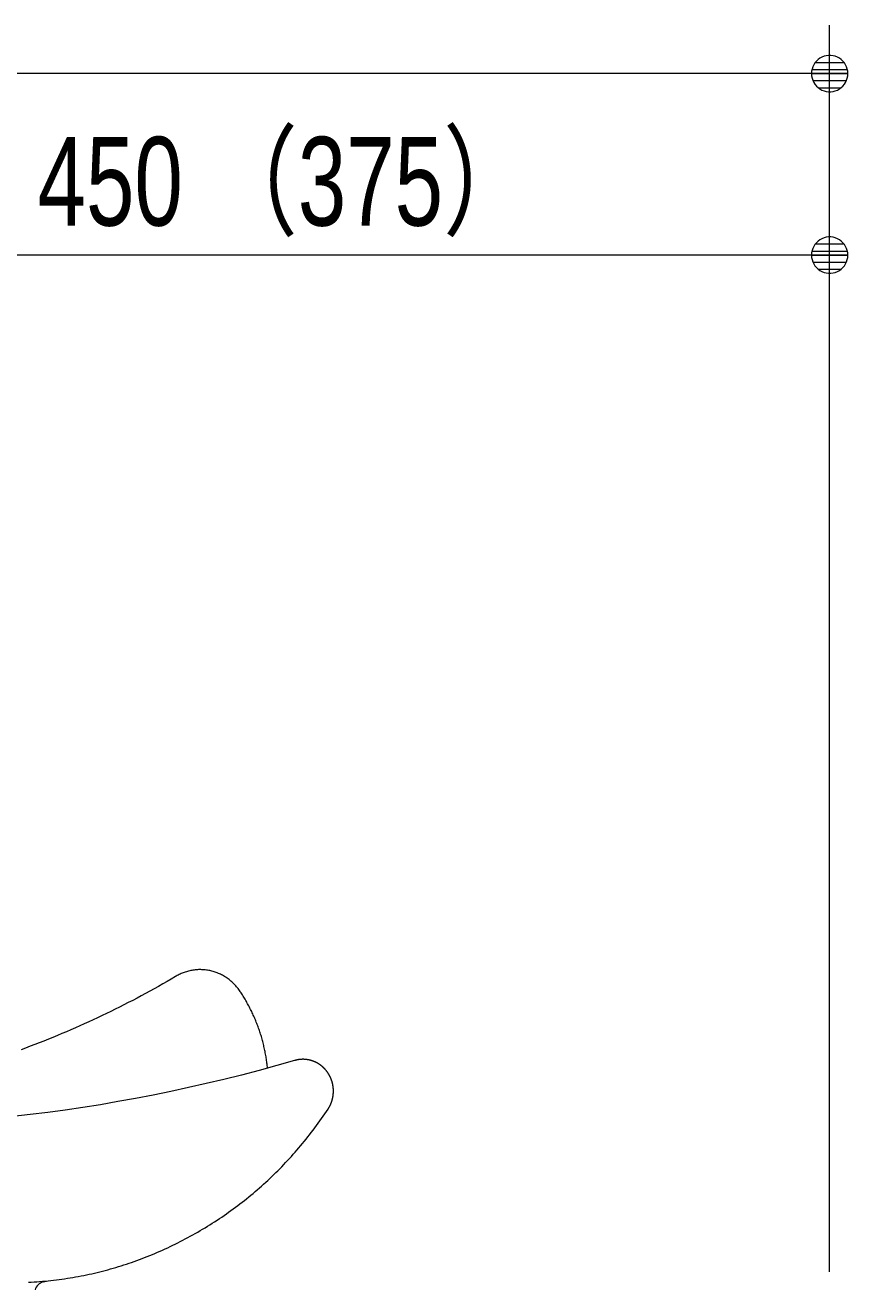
# Model space of a CAD drawing. Units: millimetres, scale not verified. Extents: x -6062 to 6062, y -3045 to 3045.
# Drawn here: x 605 to 945, y -1365 to -845 of the extents above; entities that cross this region are included whole.
import ezdxf
from ezdxf.enums import TextEntityAlignment as Align

# ---------------------------------------------------------------- set-up
doc = ezdxf.new("R2010")
doc.units = ezdxf.units.MM
doc.header["$LTSCALE"] = 20
for name, color, linetype, lineweight in [('0-3_0', 7, 'Continuous', 9), ('0-4_2寸法-1', 7, 'Continuous', 9), ('0-6_5ボウル・キャビネット', 7, 'Continuous', 9)]:
    doc.layers.add(name, color=color, linetype=linetype, lineweight=lineweight)
doc.styles.add('ＭＳ Ｐゴシック', font='')
doc.styles.get('ＭＳ Ｐゴシック').set_extended_font_data('MS PGothic')

# ---------------------------------------------------------------- blocks, each defined once
blk = doc.blocks.new('_Dot')
at = {"layer": '0-3_0'}
for p, q in [((-10, 0), (-20, 0)), ((9.78, 2), (-9.78, 2)), ((7.99, 6), (-7.99, 6)), ((9.16, -3.98), (-9.16, -3.98)), ((6, -7.98), (-6, -7.98))]:
    blk.add_line(p, q, dxfattribs=at)
for points in [[(10, 0), (9.92, 1.25), (9.69, 2.49), (9.3, 3.68), (8.76, 4.82), (8.09, 5.88), (7.29, 6.85), (6.37, 7.71), (5.36, 8.44), (4.26, 9.05), (3.09, 9.51), (1.87, 9.82), (0.63, 9.98), (-0.63, 9.98), (-1.87, 9.82), (-3.09, 9.51), (-4.26, 9.05), (-5.36, 8.44), (-6.37, 7.71), (-7.29, 6.85), (-8.09, 5.88), (-8.76, 4.82), (-9.3, 3.68), (-9.69, 2.49), (-9.92, 1.25), (-10, 0), (0, 0)], [(-10, 0), (-9.92, -1.25), (-9.69, -2.49), (-9.3, -3.68), (-8.76, -4.82), (-8.09, -5.88), (-7.29, -6.85), (-6.37, -7.71), (-5.36, -8.44), (-4.26, -9.05), (-3.09, -9.51), (-1.87, -9.82), (-0.63, -9.98), (0.63, -9.98), (1.87, -9.82), (3.09, -9.51), (4.26, -9.05), (5.36, -8.44), (6.37, -7.71), (7.29, -6.85), (8.09, -5.88), (8.76, -4.82), (9.3, -3.68), (9.69, -2.49), (9.92, -1.25), (10, 0), (0, 0)]]:
    blk.add_lwpolyline(points, close=True, dxfattribs=at)
blk = doc.blocks.new('グループ-25')
at = {"layer": '0-6_5ボウル・キャビネット'}
for points in [[(49203.4, -24715.6), (49194.4, -24718), (49185.4, -24720.6), (49176.5, -24723.4), (49167.7, -24726.5), (49159, -24729.7), (49150.3, -24733.2), (49141.7, -24736.8), (49133.2, -24740.7), (49124.7, -24744.8), (49116.4, -24749.1), (49108.2, -24753.5), (49100, -24758.2), (49095.1, -24761.1), (49060.2, -24781.6), (49025.2, -24801.9), (48990, -24822), (48954.8, -24842), (48919.5, -24861.7), (48884, -24881.3), (48848.5, -24900.7), (48812.9, -24919.9), (48777.2, -24938.9), (48741.4, -24957.7), (48705.5, -24976.3), (48669.5, -24994.8), (48633.5, -25013), (48597.3, -25031.1), (48561.1, -25048.9), (48524.8, -25066.6), (48488.4, -25084.1), (48451.9, -25101.4), (48415.3, -25118.5), (48378.6, -25135.4), (48341.9, -25152.1), (48305.1, -25168.6), (48268.2, -25184.9), (48231.2, -25201.1), (48194.1, -25217), (48157, -25232.7)], [(49545.7, -24792.4), (49538.3, -24786.5), (49530.8, -24780.8), (49523.1, -24775.3), (49515.4, -24770), (49507.5, -24764.9), (49499.5, -24759.9), (49491.4, -24755.2), (49483.2, -24750.6), (49474.9, -24746.3), (49466.5, -24742.1), (49458, -24738.2), (49449.4, -24734.5), (49440.8, -24730.9), (49432.1, -24727.6), (49423.3, -24724.5), (49414.4, -24721.6), (49405.5, -24718.9), (49396.5, -24716.4), (49387.5, -24714.2), (49378.4, -24712.1), (49369.3, -24710.3), (49360.1, -24708.7), (49350.9, -24707.3), (49341.7, -24706.2), (49332.4, -24705.3), (49323.2, -24704.5), (49313.9, -24704.1), (49304.6, -24703.8), (49295.3, -24703.8), (49286.1, -24703.9), (49276.8, -24704.3), (49267.5, -24705), (49258.3, -24705.8), (49249, -24706.9), (49239.8, -24708.2), (49230.7, -24709.7), (49221.5, -24711.5), (49212.4, -24713.4), (49203.4, -24715.6)], [(49755.1, -25118.1), (49751, -25108.4), (49746.8, -25098.7), (49742.5, -25089), (49738.2, -25079.4), (49733.8, -25069.8), (49729.3, -25060.3), (49724.7, -25050.7), (49720.1, -25041.3), (49715.4, -25031.8), (49710.6, -25022.4), (49705.8, -25013.1), (49700.9, -25003.8), (49695.9, -24994.5), (49690.9, -24985.2), (49685.7, -24976.1), (49680.5, -24966.9), (49675.3, -24957.8), (49670, -24948.7), (49664.6, -24939.7), (49659.1, -24930.7), (49653.6, -24921.8), (49648, -24912.9), (49642.3, -24904.1), (49636.5, -24895.3), (49630.7, -24886.6), (49628.6, -24883.4), (49623.2, -24875.5), (49617.6, -24867.8), (49611.9, -24860.2), (49605.9, -24852.7), (49599.9, -24845.4), (49593.6, -24838.2), (49587.2, -24831.1), (49580.7, -24824.3), (49574, -24817.6), (49567.1, -24811), (49560.1, -24804.6), (49553, -24798.4), (49545.7, -24792.4)], [(49855.6, -25517.7), (49854.5, -25507.1), (49853.3, -25496.6), (49852.1, -25486), (49850.8, -25475.5), (49849.4, -25464.9), (49847.9, -25454.4), (49846.3, -25443.9), (49844.7, -25433.4), (49843, -25422.9), (49841.2, -25412.4), (49839.3, -25402), (49837.4, -25391.5), (49835.3, -25381.1), (49833.2, -25370.7), (49831, -25360.3), (49828.7, -25350), (49826.4, -25339.6), (49824, -25329.3), (49821.5, -25319), (49818.9, -25308.7), (49816.2, -25298.4), (49813.5, -25288.2), (49810.6, -25278), (49807.7, -25267.8), (49804.8, -25257.6), (49801.7, -25247.4), (49798.6, -25237.3), (49795.4, -25227.2), (49792.1, -25217.2), (49788.7, -25207.1), (49785.3, -25197.1), (49781.8, -25187.1), (49778.2, -25177.2), (49774.5, -25167.3), (49770.8, -25157.4), (49767, -25147.5), (49763.1, -25137.7), (49759.1, -25127.9), (49755.1, -25118.1)], [(48157, -25232.7), (48119.8, -25248.3), (48082.5, -25263.6), (48045.2, -25278.8), (48007.7, -25293.7), (47970.2, -25308.5), (47932.7, -25323), (47895, -25337.4), (47857.3, -25351.5), (47819.5, -25365.5)], [(50079.3, -25454.8), (49932.8, -25496.3), (49786.5, -25536.2), (49640.2, -25574.4), (49494.1, -25610.9), (49348.1, -25645.8), (49202.3, -25678.9), (49056.6, -25710.4), (48911, -25740.2), (48765.5, -25768.3), (48620.1, -25794.7), (48474.9, -25819.5), (48329.8, -25842.5), (48184.8, -25863.9), (48040, -25883.6), (47895.2, -25901.6), (47750.6, -25918)], [(50104.7, -25448.7), (50102.8, -25449.1), (50100.9, -25449.4), (50099, -25449.8), (50097.1, -25450.2), (50095.2, -25450.6), (50093.3, -25451.1), (50091.4, -25451.5), (50089.5, -25452), (50087.6, -25452.5), (50085.7, -25453), (50083.8, -25453.5), (50081.9, -25454), (50080, -25454.5)], [(50179.1, -25446.9), (50177.2, -25446.7), (50175.3, -25446.4), (50173.4, -25446.2), (50171.5, -25446), (50169.6, -25445.8), (50167.7, -25445.7), (50165.7, -25445.5), (50163.8, -25445.4), (50161.9, -25445.2), (50160, -25445.1), (50158.1, -25445), (50156.2, -25445), (50154.3, -25444.9), (50152.4, -25444.9), (50150.4, -25444.8), (50148.5, -25444.8), (50146.6, -25444.8), (50144.7, -25444.8), (50142.8, -25444.9), (50140.9, -25444.9), (50139, -25445), (50137.1, -25445), (50135.2, -25445.1), (50133.3, -25445.2), (50131.4, -25445.4), (50129.5, -25445.5), (50127.5, -25445.7), (50125.6, -25445.8), (50123.7, -25446), (50121.8, -25446.2), (50119.9, -25446.4), (50118, -25446.7), (50116.1, -25446.9), (50114.2, -25447.2), (50112.3, -25447.4), (50110.4, -25447.7), (50108.5, -25448), (50106.6, -25448.4), (50104.7, -25448.7)], [(50251.6, -25468.1), (50249.9, -25467.3), (50248.1, -25466.5), (50246.4, -25465.7), (50244.6, -25464.9), (50242.8, -25464.2), (50241, -25463.4), (50239.3, -25462.7), (50237.5, -25462), (50235.7, -25461.3), (50233.9, -25460.6), (50232.1, -25459.9), (50230.2, -25459.3), (50228.4, -25458.6), (50226.6, -25458), (50224.7, -25457.4), (50222.9, -25456.8), (50221, -25456.2), (50219.2, -25455.6), (50217.3, -25455.1), (50215.5, -25454.5), (50213.6, -25454), (50211.7, -25453.5), (50209.8, -25453), (50207.9, -25452.5), (50206, -25452), (50204.1, -25451.6), (50202.2, -25451.1), (50200.2, -25450.7), (50198.3, -25450.3), (50196.4, -25449.9), (50194.5, -25449.5), (50192.6, -25449.1), (50190.6, -25448.7), (50188.7, -25448.4), (50186.8, -25448.1), (50184.9, -25447.8), (50183, -25447.5), (50181.1, -25447.2), (50179.1, -25446.9)], [(50314.5, -25510.4), (50313, -25509.1), (50311.5, -25507.7), (50310, -25506.4), (50308.5, -25505.1), (50307, -25503.8), (50305.5, -25502.5), (50304, -25501.3), (50302.4, -25500), (50300.9, -25498.8), (50299.3, -25497.6), (50297.8, -25496.3), (50296.2, -25495.1), (50294.7, -25494), (50293.1, -25492.8), (50291.5, -25491.6), (50289.9, -25490.5), (50288.3, -25489.4), (50286.7, -25488.3), (50285.1, -25487.2), (50283.5, -25486.1), (50281.9, -25485), (50280.3, -25483.9), (50278.6, -25482.9), (50277, -25481.9), (50275.4, -25480.9), (50273.7, -25479.9), (50272, -25478.9), (50270.4, -25477.9), (50268.7, -25476.9), (50267, -25476), (50265.3, -25475), (50263.6, -25474.1), (50261.9, -25473.2), (50260.2, -25472.3), (50258.5, -25471.5), (50256.8, -25470.6), (50255.1, -25469.7), (50253.4, -25468.9), (50251.6, -25468.1)], [(50362.7, -25569.7), (50361.7, -25568.1), (50360.6, -25566.4), (50359.6, -25564.7), (50358.6, -25563), (50357.5, -25561.4), (50356.5, -25559.7), (50355.4, -25558.1), (50354.3, -25556.5), (50353.2, -25554.8), (50352.1, -25553.2), (50350.9, -25551.6), (50349.8, -25550), (50348.7, -25548.4), (50347.5, -25546.9), (50346.3, -25545.3), (50345.1, -25543.7), (50343.9, -25542.2), (50342.7, -25540.7), (50341.5, -25539.1), (50340.3, -25537.6), (50339, -25536.1), (50337.8, -25534.6), (50336.5, -25533.1), (50335.2, -25531.6), (50333.9, -25530.1), (50332.6, -25528.7), (50331.3, -25527.2), (50329.9, -25525.8), (50328.6, -25524.3), (50327.2, -25522.9), (50325.9, -25521.5), (50324.5, -25520.1), (50323.1, -25518.6), (50321.7, -25517.3), (50320.3, -25515.9), (50318.8, -25514.5), (50317.4, -25513.1), (50316, -25511.8), (50314.5, -25510.4)], [(50392.1, -25641.8), (50391.6, -25639.9), (50391.1, -25638), (50390.6, -25636), (50390, -25634.1), (50389.5, -25632.2), (50388.9, -25630.3), (50388.3, -25628.3), (50387.7, -25626.4), (50387.1, -25624.5), (50386.5, -25622.6), (50385.9, -25620.7), (50385.2, -25618.8), (50384.5, -25616.9), (50383.9, -25614.9), (50383.2, -25613), (50382.4, -25611.1), (50381.7, -25609.2), (50381, -25607.4), (50380.2, -25605.5), (50379.5, -25603.6), (50378.7, -25601.7), (50377.9, -25599.9), (50377.1, -25598), (50376.3, -25596.2), (50375.5, -25594.4), (50374.6, -25592.6), (50373.8, -25590.7), (50372.9, -25588.9), (50372.1, -25587.2), (50371.2, -25585.4), (50370.3, -25583.6), (50369.4, -25581.8), (50368.4, -25580.1), (50367.5, -25578.3), (50366.6, -25576.6), (50365.6, -25574.9), (50364.6, -25573.2), (50363.7, -25571.4), (50362.7, -25569.7)], [(50399.7, -25718.8), (50399.8, -25716.8), (50399.9, -25714.8), (50399.9, -25712.8), (50400, -25710.8), (50400, -25708.8), (50400, -25706.8), (50400, -25704.8), (50400, -25702.8), (50399.9, -25700.8), (50399.9, -25698.8), (50399.8, -25696.8), (50399.8, -25694.8), (50399.7, -25692.8), (50399.6, -25690.9), (50399.4, -25688.9), (50399.3, -25686.9), (50399.1, -25684.9), (50399, -25682.9), (50398.8, -25681), (50398.6, -25679), (50398.4, -25677), (50398.2, -25675), (50397.9, -25673.1), (50397.7, -25671.1), (50397.4, -25669.1), (50397.1, -25667.2), (50396.8, -25665.2), (50396.5, -25663.3), (50396.2, -25661.3), (50395.8, -25659.3), (50395.5, -25657.4), (50395.1, -25655.4), (50394.7, -25653.5), (50394.3, -25651.5), (50393.9, -25649.6), (50393.5, -25647.7), (50393, -25645.7), (50392.5, -25643.8), (50392.1, -25641.8)], [(50385.3, -25795.6), (50385.9, -25793.7), (50386.5, -25791.8), (50387.1, -25789.9), (50387.7, -25788), (50388.3, -25786.1), (50388.9, -25784.2), (50389.4, -25782.3), (50390, -25780.4), (50390.5, -25778.5), (50391, -25776.6), (50391.5, -25774.7), (50392, -25772.7), (50392.5, -25770.8), (50392.9, -25768.9), (50393.3, -25766.9), (50393.8, -25765), (50394.2, -25763), (50394.6, -25761), (50395, -25759.1), (50395.3, -25757.1), (50395.7, -25755.1), (50396, -25753.1), (50396.4, -25751.1), (50396.7, -25749.1), (50397, -25747.1), (50397.3, -25745.1), (50397.6, -25743.1), (50397.8, -25741.1), (50398.1, -25739.1), (50398.3, -25737.1), (50398.5, -25735), (50398.7, -25733), (50398.9, -25731), (50399.1, -25728.9), (50399.2, -25726.9), (50399.4, -25724.9), (50399.5, -25722.9), (50399.6, -25720.9), (50399.7, -25718.8)], [(50287.7, -25954.2), (50301.5, -25934.8), (50315.1, -25915.3), (50328.6, -25895.6), (50342, -25875.8), (50355.3, -25855.9), (50356.5, -25854.3), (50357.6, -25852.6), (50358.6, -25850.9), (50359.7, -25849.2), (50360.8, -25847.5), (50361.8, -25845.7), (50362.8, -25844), (50363.8, -25842.3), (50364.8, -25840.6), (50365.8, -25838.8), (50366.8, -25837.1), (50367.7, -25835.3), (50368.7, -25833.6), (50369.6, -25831.8), (50370.5, -25830.1), (50371.4, -25828.3), (50372.3, -25826.5), (50373.2, -25824.8), (50374.1, -25823), (50374.9, -25821.2), (50375.7, -25819.4), (50376.5, -25817.6), (50377.4, -25815.8), (50378.1, -25814), (50378.9, -25812.2), (50379.7, -25810.3), (50380.4, -25808.5), (50381.2, -25806.7), (50381.9, -25804.8), (50382.6, -25803), (50383.3, -25801.1), (50384, -25799.3), (50384.6, -25797.4), (50385.3, -25795.6)], [(49664.3, -26610.8), (49682.4, -26596.4), (49700.4, -26581.9), (49718.3, -26567.2), (49736, -26552.4), (49753.7, -26537.5), (49771.2, -26522.4), (49788.7, -26507.3), (49806, -26492), (49823.2, -26476.5), (49840.3, -26461), (49857.3, -26445.3), (49874.2, -26429.5), (49891, -26413.5), (49907.6, -26397.5), (49924.2, -26381.3), (49940.6, -26364.9), (49956.9, -26348.5), (49973.1, -26331.9), (49989.2, -26315.2), (50005.2, -26298.4), (50021.1, -26281.4), (50036.8, -26264.3), (50052.5, -26247.1), (50068, -26229.7), (50083.4, -26212.3), (50098.8, -26194.7), (50114, -26176.9), (50129.1, -26159.1), (50144, -26141.1), (50158.9, -26123), (50173.7, -26104.7), (50188.3, -26086.4), (50202.8, -26067.9), (50217.3, -26049.2), (50231.6, -26030.5), (50245.8, -26011.6), (50259.9, -25992.6), (50273.8, -25973.4), (50287.7, -25954.2)], [(48882.9, -27066.1), (48904.2, -27057.4), (48925.4, -27048.5), (48946.5, -27039.5), (48967.6, -27030.3), (48988.7, -27020.9), (49009.7, -27011.3), (49030.6, -27001.6), (49051.6, -26991.8), (49072.4, -26981.7), (49093.3, -26971.5), (49114, -26961.1), (49134.8, -26950.6), (49155.5, -26939.9), (49176.1, -26929), (49196.7, -26918), (49217.3, -26906.8), (49237.8, -26895.4), (49258.3, -26883.8), (49278.7, -26872.1), (49299, -26860.3), (49319.2, -26848.3), (49339.4, -26836.2), (49359.4, -26824), (49379.3, -26811.6), (49399, -26799.1), (49418.7, -26786.5), (49438.3, -26773.7), (49457.7, -26760.9), (49477.1, -26747.9), (49496.3, -26734.7), (49515.4, -26721.5), (49534.4, -26708.1), (49553.3, -26694.6), (49572.1, -26680.9), (49590.7, -26667.2), (49609.3, -26653.3), (49627.7, -26639.2), (49646.1, -26625.1), (49664.3, -26610.8)], [(48000.9, -27283.5), (48042.1, -27274.3), (48065.1, -27271.9), (48088, -27269.3), (48110.9, -27266.6), (48133.7, -27263.7), (48156.5, -27260.6), (48179.2, -27257.4), (48201.9, -27254), (48224.6, -27250.4), (48247.2, -27246.7), (48269.8, -27242.8), (48292.3, -27238.7), (48314.7, -27234.5), (48337.2, -27230.1), (48359.5, -27225.5), (48381.9, -27220.8), (48404.2, -27215.9), (48426.4, -27210.8), (48448.6, -27205.6), (48470.7, -27200.2), (48492.8, -27194.6), (48514.9, -27188.9), (48536.9, -27183), (48558.9, -27177), (48580.8, -27170.7), (48602.7, -27164.3), (48624.5, -27157.8), (48646.3, -27151.1), (48668, -27144.2), (48689.7, -27137.1), (48711.4, -27129.9), (48733, -27122.5), (48754.5, -27114.9), (48776, -27107.2), (48797.5, -27099.3), (48818.9, -27091.3), (48840.3, -27083.1), (48861.6, -27074.7), (48882.9, -27066.1)], [(47880.1, -27286.5), (47903.3, -27285.3), (47926.6, -27283.9), (47949.8, -27282.3), (47972.9, -27280.5), (47996, -27278.6), (48019.1, -27276.6), (48042.1, -27274.3), (48065.1, -27271.9)]]:
    blk.add_lwpolyline(points, dxfattribs=at)
blk.add_arc((48030.3, -27379.2), 100.1, 107.08199, 162.45214, dxfattribs=at)

msp = doc.modelspace()

# ---------------------------------------------------------------- linework, layer by layer
at = {"layer": '0-4_2寸法-1'}
for p, q in [((937.5, -920), (937.5, -845)), ((922.49, -865), (52.51, -865)), ((937.5, -1360), (937.5, -920)), ((922.49, -940), (502.51, -940))]:
    msp.add_line(p, q, dxfattribs=at)

# ---------------------------------------------------------------- block references
at = {"layer": '0-4_2寸法-1', "xscale": 0.7503418, "yscale": 0.7503418}
for p in [(937.5, -865), (937.5, -940)]:
    msp.add_blockref('_Dot', p, dxfattribs=at)
at = {"layer": '0-6_5ボウル・キャビネット', "xscale": 0.05, "yscale": 0.05}
msp.add_blockref('グループ-25', (-1787.5, 0), dxfattribs=at)

# ---------------------------------------------------------------- texts
at = {"layer": '0-4_2寸法-1', "style": 'ＭＳ Ｐゴシック', "width": 0.75}
msp.add_text('450 （375）', height=36.66, dxfattribs=at).set_placement((610.29, -938.81), align=Align.BOTTOM_LEFT)

doc.saveas('drawing.dxf')
